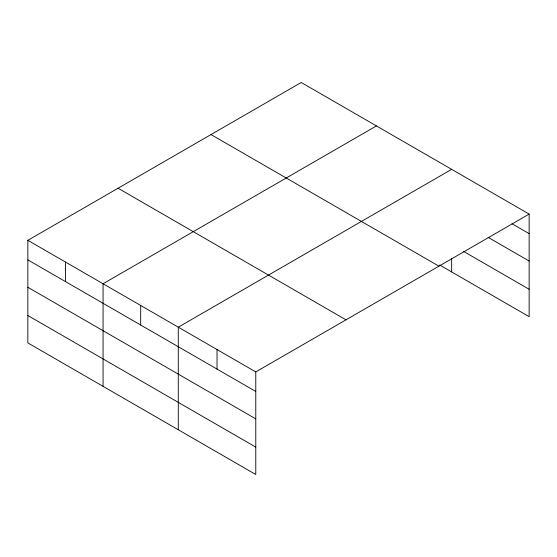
<?xml version="1.0" encoding="UTF-8"?>
<svg xmlns="http://www.w3.org/2000/svg" width="557" height="557" viewBox="0 0 557 557"><rect width="100%" height="100%" fill="white"/><g stroke="black" fill="none" stroke-linecap="round" stroke-linejoin="round"><path stroke-width="0.84" d="M529.15 214.09L301.219 82.492L27.85 240.325L27.85 342.91L255.781 474.508L255.781 371.916L529.15 214.09L529.15 316.675L439.619 264.986M376.435 125.917L103.066 283.75L103.066 386.342M451.65 169.342L178.282 327.175L178.282 429.767M512.008 223.747L529.15 233.641M488.169 237.379L529.15 261.045M463.577 251.416L529.15 289.278M211.006 134.578L438.937 266.169M118.063 188.238L345.994 319.829M27.85 240.325L255.781 371.916M27.85 259.875L255.781 391.474M27.85 287.28L255.781 418.871M27.85 315.513L255.781 447.104M451.65 258.232L451.65 271.934M217.035 349.545L217.035 369.103M140.677 305.459L140.677 325.016M65.461 262.034L65.461 281.591"/></g></svg>
